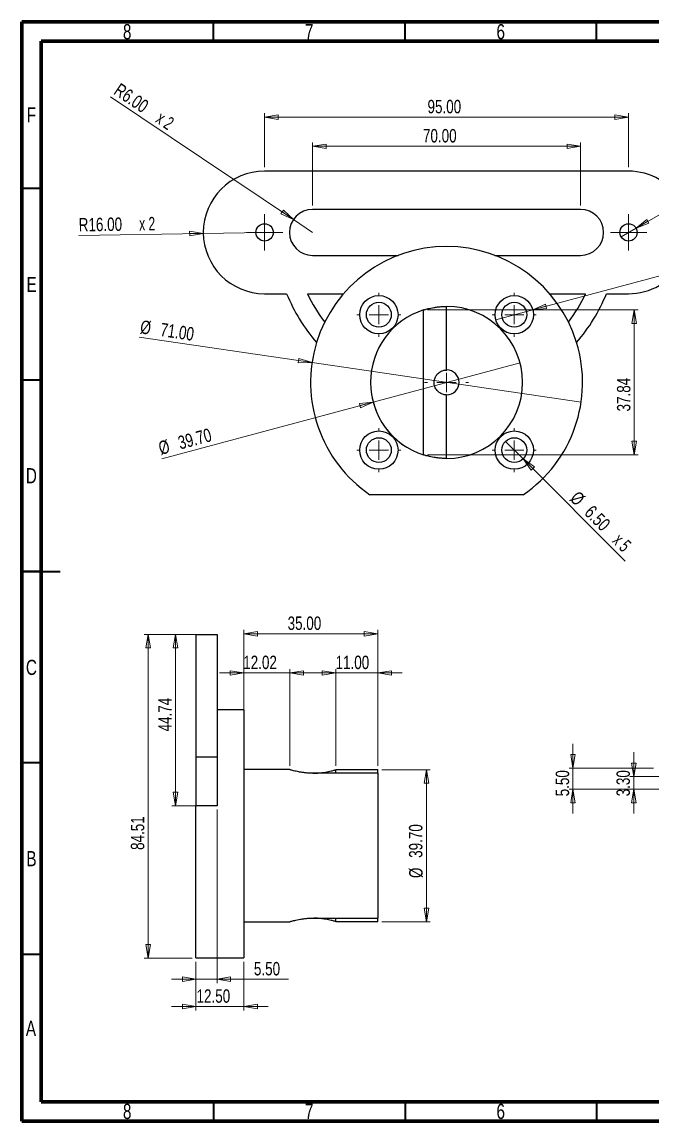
# Model space of a CAD drawing. Header units: millimetres. Extents: x 15 to 415, y 5 to 292.
# Drawn here: x 15 to 179.4, y 5 to 292 of the extents above; entities that cross this region are included whole.
import ezdxf

# ---------------------------------------------------------------- set-up
doc = ezdxf.new("R2010")
doc.units = ezdxf.units.MM
doc.styles.add('SLDTEXTSTYLE0', font='TXT', dxfattribs={"width": 0.75})
doc.styles.add('SLDTEXTSTYLE2', font='TXT', dxfattribs={"width": 0.666667})
doc.dimstyles.new('SLDDIMSTYLE0', dxfattribs={"dimtxt": 3.5, "dimasz": 3.556, "dimexe": 0, "dimexo": 0.0625, "dimgap": 0.875, "dimtad": 1, "dimrnd": 1e-09, "dimzin": 4, "dimdsep": 46, "dimtxsty": 'SLDTEXTSTYLE0', "dimblk1": 'CLOSED', "dimblk2": 'CLOSED', "dimsah": 1, "dimcen": 0.09, "dimadec": 0, "dimazin": 1, "dimtfac": 1, "dimtofl": 0, "dimtmove": 0, "dimatfit": 3, "dimldrblk": 'CLOSED', "dimfxl": 1, "dimfrac": 2, "dimtolj": 1, "dimtzin": 12, "dimarcsym": 0})
doc.dimstyles.new('SLDDIMSTYLE1', dxfattribs={"dimtxt": 3.5, "dimasz": 3.556, "dimexe": 0, "dimexo": 0.0625, "dimgap": 0.875, "dimtad": 1, "dimrnd": 1e-09, "dimzin": 4, "dimdsep": 46, "dimtxsty": 'SLDTEXTSTYLE0', "dimblk1": 'CLOSED', "dimblk2": 'CLOSED', "dimsah": 1, "dimcen": 0, "dimadec": 0, "dimazin": 1, "dimtfac": 1, "dimtofl": 0, "dimtmove": 0, "dimatfit": 3, "dimldrblk": 'CLOSED', "dimfxl": 1, "dimfrac": 2, "dimtolj": 1, "dimtzin": 12, "dimarcsym": 0})
doc.dimstyles.new('SLDDIMSTYLE2', dxfattribs={"dimtxt": 3.5, "dimasz": 3.556, "dimexe": 0, "dimexo": 0.0625, "dimgap": 0.875, "dimtad": 1, "dimrnd": 1e-09, "dimzin": 4, "dimdsep": 46, "dimtxsty": 'SLDTEXTSTYLE0', "dimblk1": 'NONE', "dimblk2": 'CLOSED', "dimsah": 1, "dimcen": 0, "dimadec": 0, "dimazin": 1, "dimtfac": 1, "dimtmove": 0, "dimatfit": 3, "dimldrblk": 'NONE', "dimfxl": 1, "dimfrac": 2, "dimtolj": 1, "dimtzin": 12, "dimarcsym": 0})
doc.dimstyles.new('SLDDIMSTYLE3', dxfattribs={"dimtxt": 3.5, "dimasz": 3.556, "dimexe": 0, "dimexo": 0.0625, "dimgap": 0.875, "dimtad": 1, "dimrnd": 1e-09, "dimzin": 4, "dimdsep": 46, "dimtxsty": 'SLDTEXTSTYLE0', "dimblk1": 'NONE', "dimblk2": 'CLOSED', "dimsah": 1, "dimcen": 0, "dimadec": 0, "dimazin": 1, "dimtfac": 1, "dimtmove": 0, "dimatfit": 3, "dimldrblk": 'NONE', "dimfxl": 1, "dimfrac": 2, "dimtolj": 1, "dimtzin": 12, "dimarcsym": 0})
doc.dimstyles.new('SLDDIMSTYLE4', dxfattribs={"dimtxt": 3.5, "dimasz": 3.556, "dimexe": 0, "dimexo": 0.0625, "dimgap": 0.875, "dimtad": 1, "dimrnd": 1e-09, "dimzin": 12, "dimdsep": 46, "dimtxsty": 'SLDTEXTSTYLE0', "dimblk1": 'CLOSED', "dimblk2": 'CLOSED', "dimsah": 1, "dimcen": 0.09, "dimadec": 0, "dimazin": 3, "dimtfac": 1, "dimtofl": 0, "dimtmove": 0, "dimatfit": 3, "dimldrblk": 'CLOSED', "dimfxl": 1, "dimfrac": 2, "dimtolj": 1, "dimtzin": 12, "dimarcsym": 0})
doc.dimstyles.new('SLDDIMSTYLE5', dxfattribs={"dimtxt": 3.5, "dimasz": 3.556, "dimexe": 0, "dimexo": 0.0625, "dimgap": 0.875, "dimtad": 1, "dimrnd": 1e-09, "dimzin": 12, "dimdsep": 46, "dimtxsty": 'SLDTEXTSTYLE0', "dimblk1": 'CLOSED', "dimblk2": 'CLOSED', "dimsah": 1, "dimcen": 0.09, "dimadec": 0, "dimazin": 3, "dimtfac": 1, "dimtmove": 0, "dimatfit": 0, "dimldrblk": 'CLOSED', "dimfxl": 1, "dimfrac": 2, "dimtolj": 1, "dimtzin": 12, "dimarcsym": 0})
doc.dimstyles.new('SLDDIMSTYLE6', dxfattribs={"dimtxt": 3.5, "dimasz": 3.556, "dimexe": 0, "dimexo": 0.0625, "dimgap": 0.875, "dimtad": 1, "dimrnd": 1e-09, "dimzin": 4, "dimdsep": 46, "dimtxsty": 'SLDTEXTSTYLE0', "dimblk1": 'CLOSED', "dimblk2": 'CLOSED', "dimsah": 1, "dimcen": 0.09, "dimadec": 0, "dimazin": 1, "dimtfac": 1, "dimtmove": 0, "dimatfit": 0, "dimldrblk": 'CLOSED', "dimfxl": 1, "dimfrac": 2, "dimtolj": 1, "dimtzin": 12, "dimarcsym": 0})

# ---------------------------------------------------------------- blocks, each defined once
blk = doc.blocks.new('_Closed')
at = {"color": 0, "linetype": 'ByBlock', "lineweight": -2}
for p, q in [((-1, 0.166667), (0, 0)), ((-1, 0.166667), (-1, -0.166667)), ((0, 0), (-1, -0.166667)), ((0, 0), (-1, 0))]:
    blk.add_line(p, q, dxfattribs=at)
blk = doc.blocks.new('_D')
at = {"color": 7, "linetype": 'Continuous', "lineweight": 0}
for p, q in [((78.32, 254.05), (78.32, 268.15)), ((173.32, 267.15), (78.32, 267.15)), ((173.32, 254.05), (173.32, 268.15))]:
    blk.add_line(p, q, dxfattribs=at)
at = {"color": 7, "linetype": 'Continuous', "lineweight": 18, "xscale": 3.556, "yscale": 3.556}
for p, rotation in [((78.32, 267.15, -16.25), 179.999999613), ((173.32, 267.15, -16.25), 359.999999613)]:
    blk.add_blockref('_Closed', p, dxfattribs=dict(at, rotation=rotation))
at = {"color": 7, "linetype": 'Continuous', "lineweight": 18, "insert": (120.85, 271.66), "char_height": 3.5, "attachment_point": 1, "rotation": 360, "style": 'SLDTEXTSTYLE0'}
blk.add_mtext('95.00', dxfattribs=at)
blk = doc.blocks.new('_D_1')
at = {"color": 7, "linetype": 'Continuous', "lineweight": 0}
for q in [(29.85, 236.28), (78.32, 237.05)]:
    blk.add_line((62.33, 236.8), q, dxfattribs=at)
at = {"color": 7, "linetype": 'Continuous', "lineweight": 18, "xscale": 3.556, "yscale": 3.556, "rotation": 0.904487353}
blk.add_blockref('_Closed', (62.33, 236.8, -16.25), dxfattribs=at)
at = {"color": 7, "linetype": 'Continuous', "lineweight": 18, "char_height": 3.5, "attachment_point": 1, "rotation": 0.9045}
for s, insert, style in [('x 2', (45.56, 241.04), 'SLDTEXTSTYLE2'), ('R16.00', (29.78, 240.79), 'SLDTEXTSTYLE0')]:
    blk.add_mtext(s, dxfattribs=dict(at, insert=insert, style=style))
blk = doc.blocks.new('_D_2')
at = {"color": 7, "linetype": 'Continuous', "lineweight": 0}
for q in [(213.54, 260.27), (171.38, 235.92)]:
    blk.add_line((175.27, 238.17), q, dxfattribs=at)
at = {"color": 7, "linetype": 'Continuous', "lineweight": 18, "xscale": 3.556, "yscale": 3.556, "rotation": 210}
blk.add_blockref('_Closed', (175.27, 238.17, -16.25), dxfattribs=at)
at = {"color": 7, "linetype": 'Continuous', "lineweight": 18, "char_height": 3.5, "attachment_point": 1, "rotation": 30}
for s, insert, style in [('x 2', (205.98, 261.17), 'SLDTEXTSTYLE2'), ('4.50', (197.01, 255.98), 'SLDTEXTSTYLE0'), ('%%c', (192.46, 253.3), 'SLDTEXTSTYLE0')]:
    blk.add_mtext(s, dxfattribs=dict(at, insert=insert, style=style))
blk = doc.blocks.new('_None')
blk = doc.blocks.new('_D_3')
at = {"color": 7, "linetype": 'Continuous', "lineweight": 0}
for p, q in [((90.82, 244.05), (90.82, 260.53)), ((160.82, 259.53), (90.82, 259.53)), ((160.82, 244.05), (160.82, 260.53))]:
    blk.add_line(p, q, dxfattribs=at)
at = {"color": 7, "linetype": 'Continuous', "lineweight": 18, "xscale": 3.556, "yscale": 3.556}
for p, rotation in [((90.82, 259.53, -16.25), 179.999999484), ((160.82, 259.53, -16.25), 359.999999484)]:
    blk.add_blockref('_Closed', p, dxfattribs=dict(at, rotation=rotation))
at = {"color": 7, "linetype": 'Continuous', "lineweight": 18, "insert": (119.66, 264.05), "char_height": 3.5, "attachment_point": 1, "rotation": 360, "style": 'SLDTEXTSTYLE0'}
blk.add_mtext('70.00', dxfattribs=at)
blk = doc.blocks.new('_D_4')
at = {"color": 7, "linetype": 'Continuous', "lineweight": 0}
for q in [(38.13, 272.49), (90.82, 237.05)]:
    blk.add_line((85.85, 240.4), q, dxfattribs=at)
at = {"color": 7, "linetype": 'Continuous', "lineweight": 18, "xscale": 3.556, "yscale": 3.556, "rotation": 326.0761001787}
blk.add_blockref('_Closed', (85.85, 240.4, -16.25), dxfattribs=at)
at = {"color": 7, "linetype": 'Continuous', "lineweight": 18, "char_height": 3.5, "attachment_point": 1, "rotation": 326.0761}
for s, insert, style in [('R6.00', (40.64, 276.23), 'SLDTEXTSTYLE0'), ('x 2', (51.59, 268.87), 'SLDTEXTSTYLE2')]:
    blk.add_mtext(s, dxfattribs=dict(at, insert=insert, style=style))
blk = doc.blocks.new('_D_5')
at = {"color": 7, "linetype": 'Continuous', "lineweight": 0}
for q in [(233.23, 239.59), (138.67, 214.25)]:
    blk.add_line((148.33, 216.84), q, dxfattribs=at)
at = {"color": 7, "linetype": 'Continuous', "lineweight": 18, "xscale": 3.556, "yscale": 3.556, "rotation": 195}
blk.add_blockref('_Closed', (148.33, 216.84, -16.25), dxfattribs=at)
at = {"color": 7, "linetype": 'Continuous', "lineweight": 18, "char_height": 3.5, "attachment_point": 1, "rotation": 15}
for s, insert, style in [('10.00', (213.64, 239.07), 'SLDTEXTSTYLE0'), ('x 4', (226.15, 242.42), 'SLDTEXTSTYLE2'), ('%%c', (208.56, 237.65), 'SLDTEXTSTYLE0')]:
    blk.add_mtext(s, dxfattribs=dict(at, insert=insert, style=style))
blk = doc.blocks.new('_D_6')
at = {"color": 7, "linetype": 'Continuous', "lineweight": 0}
for q in [(141.2, 182.49), (172.47, 151.23)]:
    blk.add_line((145.8, 177.9), q, dxfattribs=at)
at = {"color": 7, "linetype": 'Continuous', "lineweight": 18, "xscale": 3.556, "yscale": 3.556, "rotation": 135}
blk.add_blockref('_Closed', (145.8, 177.9, -16.25), dxfattribs=at)
at = {"color": 7, "linetype": 'Continuous', "lineweight": 18, "char_height": 3.5, "attachment_point": 1, "rotation": 315}
for s, insert, style in [('%%c', (160.27, 169.79), 'SLDTEXTSTYLE0'), ('6.50', (164.04, 166.09), 'SLDTEXTSTYLE0'), ('x 5', (171.37, 158.76), 'SLDTEXTSTYLE2')]:
    blk.add_mtext(s, dxfattribs=dict(at, insert=insert, style=style))
blk = doc.blocks.new('_D_7')
at = {"color": 7, "linetype": 'Continuous', "lineweight": 0}
for q in [(45.55, 209.72), (160.94, 192.69)]:
    blk.add_line((90.7, 203.06), q, dxfattribs=at)
at = {"color": 7, "linetype": 'Continuous', "lineweight": 18, "xscale": 3.556, "yscale": 3.556, "rotation": 351.601843297}
blk.add_blockref('_Closed', (90.7, 203.06, -16.25), dxfattribs=at)
at = {"color": 7, "linetype": 'Continuous', "lineweight": 18, "char_height": 3.5, "attachment_point": 1, "rotation": 351.6018, "style": 'SLDTEXTSTYLE0'}
for s, insert in [('%%c', (46.2, 214.18)), ('71.00', (51.43, 213.47))]:
    blk.add_mtext(s, dxfattribs=dict(at, insert=insert))
blk = doc.blocks.new('_D_8')
at = {"color": 7, "linetype": 'Continuous', "lineweight": 0}
for q in [(145, 203.01), (51.48, 177.95)]:
    blk.add_line((106.65, 192.73), q, dxfattribs=at)
at = {"color": 7, "linetype": 'Continuous', "lineweight": 18}
blk.add_arc((125.82, 197.87), 19.85, 192.116, 267.116, dxfattribs=at)
at = {"color": 7, "linetype": 'Continuous', "lineweight": 18, "xscale": 3.556, "yscale": 3.556, "rotation": 15}
blk.add_blockref('_Closed', (106.65, 192.73, -16.25), dxfattribs=at)
at = {"color": 7, "linetype": 'Continuous', "lineweight": 18, "char_height": 3.5, "attachment_point": 1, "rotation": 15, "style": 'SLDTEXTSTYLE0'}
for s, insert in [('39.70', (55.4, 183.72)), ('%%c', (50.31, 182.31))]:
    blk.add_mtext(s, dxfattribs=dict(at, insert=insert))
blk = doc.blocks.new('_D_9')
at = {"color": 7, "linetype": 'Continuous', "lineweight": 0}
for p, q in [((120.82, 216.79), (175.81, 216.79)), ((174.81, 216.79), (174.81, 178.95)), ((120.82, 178.95), (175.81, 178.95))]:
    blk.add_line(p, q, dxfattribs=at)
at = {"color": 7, "linetype": 'Continuous', "lineweight": 18, "xscale": 3.556, "yscale": 3.556}
for p, rotation in [((174.81, 216.79, -16.25), 90), ((174.81, 178.95, -16.25), 270)]:
    blk.add_blockref('_Closed', p, dxfattribs=dict(at, rotation=rotation))
at = {"color": 7, "linetype": 'Continuous', "lineweight": 18, "insert": (170.3, 190.3), "char_height": 3.5, "attachment_point": 1, "rotation": 90, "style": 'SLDTEXTSTYLE0'}
blk.add_mtext('37.84', dxfattribs=at)
blk = doc.blocks.new('SW_CENTERMARKSYMBOL_0')
at = {"color": 0, "linetype": 'Continuous', "lineweight": 18}
for p, q in [((0, 5), (0, 5.75)), ((-5, 0), (-5.75, 0)), ((0, 0), (-2.5, 0)), ((0, 0), (0, 2.5)), ((0, 0), (0, -2.5)), ((0, 0), (2.5, 0)), ((5, 0), (5.75, 0)), ((0, -5), (0, -5.75))]:
    blk.add_line(p, q, dxfattribs=at)
blk = doc.blocks.new('SW_CENTERMARKSYMBOL_1')
at = {"color": 0, "linetype": 'Continuous', "lineweight": 18}
for p, q in [((0, 5), (0, 5.75)), ((-5, 0), (-5.75, 0)), ((0, 0), (-2.5, 0)), ((0, 0), (0, 2.5)), ((0, 0), (0, -2.5)), ((0, 0), (2.5, 0)), ((5, 0), (5.75, 0)), ((0, -5), (0, -5.75))]:
    blk.add_line(p, q, dxfattribs=at)
blk = doc.blocks.new('SW_CENTERMARKSYMBOL_2')
at = {"color": 0, "linetype": 'Continuous', "lineweight": 18}
for p, q in [((0, 5), (0, 5.75)), ((-5, 0), (-5.75, 0)), ((0, 0), (-2.5, 0)), ((0, 0), (0, 2.5)), ((0, 0), (0, -2.5)), ((0, 0), (2.5, 0)), ((5, 0), (5.75, 0)), ((0, -5), (0, -5.75))]:
    blk.add_line(p, q, dxfattribs=at)
blk = doc.blocks.new('SW_CENTERMARKSYMBOL_3')
at = {"color": 0, "linetype": 'Continuous', "lineweight": 18}
for p, q in [((0, 5), (0, 5.75)), ((-5, 0), (-5.75, 0)), ((0, 0), (-2.5, 0)), ((0, 0), (0, 2.5)), ((0, 0), (0, -2.5)), ((0, 0), (2.5, 0)), ((5, 0), (5.75, 0)), ((0, -5), (0, -5.75))]:
    blk.add_line(p, q, dxfattribs=at)
blk = doc.blocks.new('SW_CENTERMARKSYMBOL_4')
at = {"color": 0, "linetype": 'Continuous', "lineweight": 18}
for p, q in [((0, 5), (0, 5.75)), ((-5, 0), (-5.75, 0)), ((0, 0), (-2.5, 0)), ((0, 0), (0, 2.5)), ((0, 0), (0, -2.5)), ((0, 0), (2.5, 0)), ((5, 0), (5.75, 0)), ((0, -5), (0, -5.75))]:
    blk.add_line(p, q, dxfattribs=at)
blk = doc.blocks.new('SW_CENTERMARKSYMBOL_5')
at = {"color": 0, "linetype": 'Continuous', "lineweight": 18}
for p, q in [((0, 2.5), (0, 4.75)), ((-2.5, 0), (-4.75, 0)), ((0, 0), (-2.5, 0)), ((0, 0), (0, 2.5)), ((0, 0), (0, -2.5)), ((0, 0), (2.5, 0)), ((2.5, 0), (4.75, 0)), ((0, -2.5), (0, -4.75))]:
    blk.add_line(p, q, dxfattribs=at)
blk = doc.blocks.new('SW_CENTERMARKSYMBOL_6')
at = {"color": 0, "linetype": 'Continuous', "lineweight": 18}
for p, q in [((0, 2.5), (0, 4.75)), ((-2.5, 0), (-4.75, 0)), ((0, 0), (-2.5, 0)), ((0, 0), (0, 2.5)), ((0, 0), (0, -2.5)), ((0, 0), (2.5, 0)), ((2.5, 0), (4.75, 0)), ((0, -2.5), (0, -4.75))]:
    blk.add_line(p, q, dxfattribs=at)
blk = doc.blocks.new('_D_23')
at = {"color": 7, "linetype": 'Continuous', "lineweight": 0}
for p, q in [((158.82, 97.13), (158.82, 103.48)), ((179.82, 97.13), (157.82, 97.13)), ((158.82, 97.13), (158.82, 91.63)), ((179.82, 91.63), (157.82, 91.63)), ((158.82, 91.63), (158.82, 85.28))]:
    blk.add_line(p, q, dxfattribs=at)
at = {"color": 7, "linetype": 'Continuous', "lineweight": 18, "xscale": 3.556, "yscale": 3.556}
for p, rotation in [((158.82, 97.13, 12.92), 270), ((158.82, 91.63, 12.92), 90)]:
    blk.add_blockref('_Closed', p, dxfattribs=dict(at, rotation=rotation))
at = {"color": 7, "linetype": 'Continuous', "lineweight": 18, "insert": (154.31, 89.79), "char_height": 3.5, "attachment_point": 1, "rotation": 90, "style": 'SLDTEXTSTYLE0'}
blk.add_mtext('5.50', dxfattribs=at)
blk = doc.blocks.new('_D_27')
at = {"color": 7, "linetype": 'Continuous', "lineweight": 0}
for p, q in [((174.68, 94.93), (174.68, 101.28)), ((240.12, 94.93), (173.68, 94.93)), ((174.68, 91.63), (174.68, 94.93)), ((195.82, 91.63), (173.68, 91.63)), ((174.68, 91.63), (174.68, 85.28))]:
    blk.add_line(p, q, dxfattribs=at)
at = {"color": 7, "linetype": 'Continuous', "lineweight": 18, "xscale": 3.556, "yscale": 3.556}
for p, rotation in [((174.68, 94.93, 12.92), 270), ((174.68, 91.63, 12.92), 90)]:
    blk.add_blockref('_Closed', p, dxfattribs=dict(at, rotation=rotation))
at = {"color": 7, "linetype": 'Continuous', "lineweight": 18, "insert": (170.17, 89.79), "char_height": 3.5, "attachment_point": 1, "rotation": 90, "style": 'SLDTEXTSTYLE0'}
blk.add_mtext('3.30', dxfattribs=at)
blk = doc.blocks.new('_D_29')
at = {"color": 7, "linetype": 'Continuous', "lineweight": 0}
for p, q in [((59.41, 132.08), (46.92, 132.08)), ((47.92, 132.08), (47.92, 47.57)), ((59.41, 47.57), (46.92, 47.57))]:
    blk.add_line(p, q, dxfattribs=at)
at = {"color": 7, "linetype": 'Continuous', "lineweight": 18, "xscale": 3.556, "yscale": 3.556}
for p, rotation in [((47.92, 132.08, 0), 90), ((47.92, 47.57, 0), 270)]:
    blk.add_blockref('_Closed', p, dxfattribs=dict(at, rotation=rotation))
at = {"color": 7, "linetype": 'Continuous', "lineweight": 18, "insert": (43.41, 75.79), "char_height": 3.5, "attachment_point": 1, "rotation": 90, "style": 'SLDTEXTSTYLE0'}
blk.add_mtext('84.51', dxfattribs=at)
blk = doc.blocks.new('_D_30')
at = {"color": 7, "linetype": 'Continuous', "lineweight": 0}
for p, q in [((64.91, 132.08), (54.07, 132.08)), ((55.07, 132.08), (55.07, 87.34)), ((64.91, 87.34), (54.07, 87.34))]:
    blk.add_line(p, q, dxfattribs=at)
at = {"color": 7, "linetype": 'Continuous', "lineweight": 18, "xscale": 3.556, "yscale": 3.556}
for p, rotation in [((55.07, 132.08, 0), 90), ((55.07, 87.34, 0), 270)]:
    blk.add_blockref('_Closed', p, dxfattribs=dict(at, rotation=rotation))
at = {"color": 7, "linetype": 'Continuous', "lineweight": 18, "insert": (50.56, 106.74), "char_height": 3.5, "attachment_point": 1, "rotation": 90, "style": 'SLDTEXTSTYLE0'}
blk.add_mtext('44.74', dxfattribs=at)
blk = doc.blocks.new('_D_31')
at = {"color": 7, "linetype": 'Continuous', "lineweight": 0}
for p, q in [((65.91, 86.34), (65.91, 41.02)), ((60.41, 46.57), (60.41, 41.02)), ((60.41, 42.02), (54.06, 42.02)), ((65.91, 42.02), (60.41, 42.02)), ((65.91, 42.02), (84.59, 42.02))]:
    blk.add_line(p, q, dxfattribs=at)
at = {"color": 7, "linetype": 'Continuous', "lineweight": 18, "xscale": 3.556, "yscale": 3.556}
blk.add_blockref('_Closed', (60.41, 42.02, 0), dxfattribs=at)
at = {"color": 7, "linetype": 'Continuous', "lineweight": 18, "xscale": 3.556, "yscale": 3.556, "rotation": 180}
blk.add_blockref('_Closed', (65.91, 42.02, 0), dxfattribs=at)
at = {"color": 7, "linetype": 'Continuous', "lineweight": 18, "insert": (75.54, 46.53), "char_height": 3.5, "attachment_point": 1, "style": 'SLDTEXTSTYLE0'}
blk.add_mtext('5.50', dxfattribs=at)
blk = doc.blocks.new('_D_32')
at = {"color": 7, "linetype": 'Continuous', "lineweight": 0}
for p, q in [((60.41, 46.57), (60.41, 33.88)), ((72.91, 46.57), (72.91, 33.88)), ((60.41, 34.88), (54.06, 34.88)), ((60.41, 34.88), (72.91, 34.88)), ((72.91, 34.88), (79.26, 34.88))]:
    blk.add_line(p, q, dxfattribs=at)
at = {"color": 7, "linetype": 'Continuous', "lineweight": 18, "xscale": 3.556, "yscale": 3.556}
blk.add_blockref('_Closed', (60.41, 34.88, 0), dxfattribs=at)
at = {"color": 7, "linetype": 'Continuous', "lineweight": 18, "xscale": 3.556, "yscale": 3.556, "rotation": 180}
blk.add_blockref('_Closed', (72.91, 34.88, 0), dxfattribs=at)
at = {"color": 7, "linetype": 'Continuous', "lineweight": 18, "insert": (60.56, 39.39), "char_height": 3.5, "attachment_point": 1, "style": 'SLDTEXTSTYLE0'}
blk.add_mtext('12.50', dxfattribs=at)
blk = doc.blocks.new('_D_33')
at = {"color": 7, "linetype": 'Continuous', "lineweight": 0}
for p, q in [((108.91, 96.75), (121.57, 96.75)), ((120.57, 96.75), (120.57, 57.05)), ((108.91, 57.05), (121.57, 57.05))]:
    blk.add_line(p, q, dxfattribs=at)
at = {"color": 7, "linetype": 'Continuous', "lineweight": 18, "xscale": 3.556, "yscale": 3.556}
for p, rotation in [((120.57, 96.75, 0), 90), ((120.57, 57.05, 0), 270)]:
    blk.add_blockref('_Closed', p, dxfattribs=dict(at, rotation=rotation))
at = {"color": 7, "linetype": 'Continuous', "lineweight": 18, "char_height": 3.5, "attachment_point": 1, "rotation": 90, "style": 'SLDTEXTSTYLE0'}
for s, insert in [('39.70', (116.01, 73.73)), ('%%c', (116.06, 68.45))]:
    blk.add_mtext(s, dxfattribs=dict(at, insert=insert))
blk = doc.blocks.new('_D_34')
at = {"color": 7, "linetype": 'Continuous', "lineweight": 0}
for p, q in [((96.91, 122.01), (90.56, 122.01)), ((96.91, 97.75), (96.91, 123.01)), ((96.91, 122.01), (107.91, 122.01)), ((107.91, 97.75), (107.91, 123.01)), ((107.91, 122.01), (114.26, 122.01))]:
    blk.add_line(p, q, dxfattribs=at)
at = {"color": 7, "linetype": 'Continuous', "lineweight": 18, "xscale": 3.556, "yscale": 3.556}
blk.add_blockref('_Closed', (96.91, 122.01, 0), dxfattribs=at)
at = {"color": 7, "linetype": 'Continuous', "lineweight": 18, "xscale": 3.556, "yscale": 3.556, "rotation": 180}
blk.add_blockref('_Closed', (107.91, 122.01, 0), dxfattribs=at)
at = {"color": 7, "linetype": 'Continuous', "lineweight": 18, "insert": (96.85, 126.52), "char_height": 3.5, "attachment_point": 1, "style": 'SLDTEXTSTYLE0'}
blk.add_mtext('11.00', dxfattribs=at)
blk = doc.blocks.new('_D_35')
at = {"color": 7, "linetype": 'Continuous', "lineweight": 0}
for p, q in [((72.91, 122.01), (66.56, 122.01)), ((72.91, 100.58), (72.91, 123.01)), ((84.93, 122.01), (72.91, 122.01)), ((84.93, 97.75), (84.93, 123.01)), ((84.93, 122.01), (91.28, 122.01))]:
    blk.add_line(p, q, dxfattribs=at)
at = {"color": 7, "linetype": 'Continuous', "lineweight": 18, "xscale": 3.556, "yscale": 3.556}
blk.add_blockref('_Closed', (72.91, 122.01, 0), dxfattribs=at)
at = {"color": 7, "linetype": 'Continuous', "lineweight": 18, "xscale": 3.556, "yscale": 3.556, "rotation": 180}
blk.add_blockref('_Closed', (84.93, 122.01, 0), dxfattribs=at)
at = {"color": 7, "linetype": 'Continuous', "lineweight": 18, "insert": (72.75, 126.52), "char_height": 3.5, "attachment_point": 1, "style": 'SLDTEXTSTYLE0'}
blk.add_mtext('12.02', dxfattribs=at)
blk = doc.blocks.new('_D_36')
at = {"color": 7, "linetype": 'Continuous', "lineweight": 0}
for p, q in [((72.91, 97.75), (72.91, 133.24)), ((72.91, 132.24), (107.91, 132.24)), ((107.91, 97.75), (107.91, 133.24))]:
    blk.add_line(p, q, dxfattribs=at)
at = {"color": 7, "linetype": 'Continuous', "lineweight": 18, "xscale": 3.556, "yscale": 3.556, "rotation": 180}
blk.add_blockref('_Closed', (72.91, 132.24, 0), dxfattribs=at)
at = {"color": 7, "linetype": 'Continuous', "lineweight": 18, "xscale": 3.556, "yscale": 3.556}
blk.add_blockref('_Closed', (107.91, 132.24, 0), dxfattribs=at)
at = {"color": 7, "linetype": 'Continuous', "lineweight": 18, "insert": (84.33, 136.75), "char_height": 3.5, "attachment_point": 1, "style": 'SLDTEXTSTYLE0'}
blk.add_mtext('35.00', dxfattribs=at)

msp = doc.modelspace()

# ---------------------------------------------------------------- linework, layer by layer
at = {"color": 7, "linetype": 'Continuous', "lineweight": 70}
for p, q in [((15, 5), (15, 292)), ((15, 292), (415, 292)), ((20, 10), (20, 287)), ((20, 287), (410, 287)), ((410, 10), (20, 10)), ((415, 5), (15, 5))]:
    msp.add_line(p, q, dxfattribs=at)
at = {"color": 7, "linetype": 'Continuous', "lineweight": 35}
for p, q in [((65, 287), (65, 292)), ((115, 287), (115, 292)), ((165, 287), (165, 292)), ((20, 248.5), (15, 248.5)), ((20, 198.5), (15, 198.5)), ((15, 148.5), (25, 148.5)), ((20, 148.5), (15, 148.5)), ((20, 98.5), (15, 98.5)), ((20, 48.5), (15, 48.5)), ((65, 10), (65, 5)), ((115, 10), (115, 5)), ((165, 10), (165, 5))]:
    msp.add_line(p, q, dxfattribs=at)
at = {"color": 7, "linetype": 'Continuous', "lineweight": 25}
for p, q in [((173.324, 253.049), (78.324, 253.049)), ((160.824, 243.049), (90.824, 243.049)), ((90.824, 231.049), (113.195, 231.049)), ((138.453, 231.049), (160.824, 231.049)), ((78.324, 221.049), (84.084, 221.049)), ((89.531, 221.049), (98.934, 221.049)), ((152.713, 221.049), (162.112, 221.049)), ((167.559, 221.049), (173.319, 221.049)), ((119.824, 178.949), (119.824, 216.792)), ((125.824, 201.121), (125.824, 217.721)), ((125.824, 178.021), (125.824, 194.621)), ((145.824, 168.541), (105.824, 168.541)), ((60.409, 132.08), (65.909, 132.08)), ((60.409, 132.08), (60.409, 100.08)), ((65.909, 132.08), (65.909, 100.08)), ((72.909, 112.402), (65.909, 112.402)), ((72.909, 112.402), (72.909, 47.572)), ((60.409, 100.08), (65.909, 100.08)), ((60.409, 100.08), (60.409, 87.341)), ((65.909, 100.08), (65.909, 87.341)), ((84.931, 96.752), (72.909, 96.752)), ((107.909, 95.824), (90.909, 95.824)), ((96.909, 96.752), (107.909, 96.752)), ((96.909, 95.824), (96.909, 96.752)), ((107.909, 95.824), (107.909, 96.752)), ((107.909, 95.824), (107.909, 57.981)), ((65.909, 87.341), (60.409, 87.341)), ((60.409, 47.572), (60.409, 87.341)), ((90.909, 57.981), (107.909, 57.981)), ((96.909, 57.052), (96.909, 57.981)), ((107.909, 57.052), (107.909, 57.981)), ((72.909, 57.052), (84.915, 57.052)), ((107.909, 57.052), (96.909, 57.052)), ((60.409, 47.572), (72.909, 47.572))]:
    msp.add_line(p, q, dxfattribs=at)
for centre, radius in [((78.324, 237.049), 2.25), ((173.324, 237.049), 2.25), ((108.146, 215.549), 5), ((108.146, 215.549), 3.25), ((143.501, 215.549), 5), ((143.501, 215.549), 3.25), ((108.146, 180.193), 5), ((143.501, 180.193), 5), ((108.146, 180.193), 3.25), ((143.501, 180.193), 3.25)]:
    msp.add_circle(centre, radius, dxfattribs=at)
for centre, radius, start, end in [((78.324, 237.049), 16, 90, 270), ((173.324, 237.049), 16, 269.98126, 90), ((90.824, 237.049), 6, 90, 270), ((160.824, 237.049), 6, 270, 90), ((125.824, 197.871), 35.5, 304.28989, 235.71011), ((125.821, 237.871), 45, 201.95199, 221.06572), ((125.821, 237.871), 40, 204.86984, 217.31696), ((125.821, 237.871), 40, 322.69053, 335.13016), ((125.821, 237.871), 45, 318.94177, 338.04801), ((125.824, 197.871), 19.85, 107.59382, 252.40618), ((125.824, 197.871), 19.85, 270, 90), ((125.824, 197.871), 3.25, 270, 90)]:
    msp.add_arc(centre, radius, start, end, dxfattribs=at)
for points, knots in [([(119.824, 216.792), (119.84, 216.798), (119.872, 216.808), (120.12, 216.885), (120.51, 216.999), (121.045, 217.14), (121.715, 217.296), (122.51, 217.449), (123.409, 217.581), (124.379, 217.675), (125.197, 217.72), (125.678, 217.716), (125.824, 217.714)], [0, 0, 0, 0, 0.1040047, 0.2080238, 0.3118783, 0.4157517, 0.522657, 0.6295583, 0.7387142, 0.8478464, 0.9538033, 1, 1, 1, 1]), ([(122.574, 197.871), (122.604, 198.205), (122.665, 198.873), (123.132, 199.777), (123.731, 200.405), (124.361, 200.789), (125.017, 201.062), (125.539, 201.087), (125.863, 201.102)], [0, 0, 0, 0, 0.1909062, 0.3810471, 0.58984, 0.703223, 0.8165196, 1, 1, 1, 1]), ([(125.777, 194.657), (125.672, 194.648), (125.244, 194.612), (124.502, 194.863), (123.648, 195.38), (123.081, 196.059), (122.762, 196.735), (122.603, 197.295), (122.583, 197.682), (122.574, 197.871)], [0, 0, 0, 0, 0.0613001, 0.2488982, 0.4433962, 0.6599204, 0.7749848, 0.8899193, 1, 1, 1, 1]), ([(125.824, 178.023), (125.792, 178.023), (125.431, 178.015), (124.744, 178.045), (123.8, 178.117), (122.91, 178.23), (122.095, 178.369), (121.364, 178.524), (120.75, 178.677), (120.271, 178.812), (119.956, 178.907), (119.834, 178.946), (119.826, 178.949), (119.824, 178.949)], [0, 0, 0, 0, 0.0100188, 0.1147696, 0.2171037, 0.319456, 0.4242061, 0.5289661, 0.6376076, 0.7462314, 0.8543534, 0.9624539, 1, 1, 1, 1]), ([(90.909, 95.824), (90.585, 95.829), (89.928, 95.839), (88.975, 95.915), (88.07, 96.029), (87.243, 96.171), (86.503, 96.326), (85.879, 96.479), (85.385, 96.612), (85.065, 96.705), (84.91, 96.752), (84.926, 96.747), (84.931, 96.746)], [0, 0, 0, 0, 0.1024804, 0.2080249, 0.3104806, 0.4157505, 0.5211882, 0.6295541, 0.7370505, 0.8478426, 0.9521815, 1, 1, 1, 1]), ([(90.924, 95.825), (90.947, 95.825), (91.305, 95.817), (91.983, 95.849), (92.929, 95.923), (93.812, 96.039), (94.631, 96.181), (95.359, 96.336), (95.979, 96.489), (96.457, 96.619), (96.777, 96.712), (96.898, 96.749), (96.907, 96.752), (96.909, 96.752)], [0, 0, 0, 0, 0.00732923, 0.11379861, 0.21451821, 0.31801562, 0.42152711, 0.52782368, 0.63519036, 0.74570843, 0.85213526, 0.96189862, 1, 1, 1, 1]), ([(84.915, 57.054), (84.913, 57.054), (84.887, 57.046), (84.989, 57.076), (85.229, 57.147), (85.63, 57.26), (86.172, 57.4), (86.847, 57.554), (87.65, 57.708), (88.55, 57.842), (89.529, 57.939), (90.326, 57.977), (90.791, 57.98), (90.909, 57.981)], [0, 0, 0, 0, 0.0084389, 0.1147609, 0.2157033, 0.3194494, 0.4228095, 0.5289597, 0.6360315, 0.7462269, 0.8526623, 0.9624554, 1, 1, 1, 1]), ([(96.909, 57.052), (96.894, 57.057), (96.863, 57.066), (96.615, 57.14), (96.224, 57.25), (95.69, 57.389), (95.019, 57.544), (94.228, 57.698), (93.327, 57.836), (92.361, 57.931), (91.614, 57.978), (91.209, 57.975), (91.134, 57.975)], [0, 0, 0, 0, 0.1050995, 0.2133292, 0.3184067, 0.4263867, 0.5342317, 0.6450624, 0.7552119, 0.8687324, 0.975695, 1, 1, 1, 1])]:
    msp.add_open_spline(points, degree=3, knots=knots, dxfattribs=at)

# ---------------------------------------------------------------- block references
at = {"color": 7, "linetype": 'Continuous', "lineweight": 0}
for name, p in [('SW_CENTERMARKSYMBOL_5', (78.324, 237.049)), ('SW_CENTERMARKSYMBOL_6', (173.324, 237.049)), ('SW_CENTERMARKSYMBOL_3', (108.146, 215.549)), ('SW_CENTERMARKSYMBOL_0', (143.501, 215.549)), ('SW_CENTERMARKSYMBOL_4', (125.824, 197.871)), ('SW_CENTERMARKSYMBOL_2', (108.146, 180.193)), ('SW_CENTERMARKSYMBOL_1', (143.501, 180.193))]:
    msp.add_blockref(name, p, dxfattribs=at)

# ---------------------------------------------------------------- texts
at = {"color": 7, "linetype": 'Continuous', "lineweight": 0, "char_height": 3.969, "attachment_point": 2, "style": 'SLDTEXTSTYLE0'}
for s, insert in [('8', (42.46, 291.446)), ('7', (89.96, 291.446)), ('6', (139.96, 291.446)), ('F', (17.458, 269.746)), ('E', (17.508, 225.446)), ('D', (17.453, 175.496)), ('C', (17.459, 125.446)), ('B', (17.471, 75.496)), ('A', (17.34, 31.196)), ('8', (42.46, 9.496)), ('7', (89.96, 9.496)), ('6', (139.96, 9.496))]:
    msp.add_mtext(s, dxfattribs=dict(at, insert=insert))

# ---------------------------------------------------------------- dimensions: what is measured, and where the dimension line sits
at = {"color": 7, "linetype": 'Continuous', "lineweight": 18}
for center, mpoint, picture, middle in [((90.824, 237.049), (85.845, 240.397), '_D_4', (46.074, 267.146)), ((78.324, 237.049), (62.326, 236.796), '_D_1', (40.692, 236.454))]:
    dim = msp.add_radius_dim(center=center, mpoint=mpoint, text='<> x 2', dimstyle='SLDDIMSTYLE1', dxfattribs=at)
    dim.commit()
    dim.dimension.update_dxf_attribs({"geometry": picture, "text_midpoint": middle, "dimtype": 164})
for base, p1, p2, angle, dimstyle, picture, middle in [((78.324, 267.146), (173.324, 253.049), (78.324, 253.049), 360, 'SLDDIMSTYLE0', '_D', (126.668, 267.146)), ((90.824, 259.535), (160.824, 243.049), (90.824, 243.049), 360, 'SLDDIMSTYLE0', '_D_3', (125.483, 259.535)), ((174.809, 178.949), (119.824, 216.792), (119.824, 178.949), 90, 'SLDDIMSTYLE4', '_D_9', (174.809, 196.116)), ((47.924, 47.572), (60.409, 132.08), (60.409, 47.572), 90, 'SLDDIMSTYLE4', '_D_29', (47.924, 81.607)), ((55.067, 87.341), (65.909, 132.08), (65.909, 87.341), 90, 'SLDDIMSTYLE4', '_D_30', (55.067, 112.561)), ((158.819, 91.633), (180.819, 97.133), (180.819, 91.633), 90, 'SLDDIMSTYLE6', '_D_23', (158.819, 94.313)), ((174.683, 94.933), (196.819, 91.633), (241.119, 94.933), 90, 'SLDDIMSTYLE6', '_D_27', (174.683, 94.313))]:
    dim = msp.add_linear_dim(base=base, p1=p1, p2=p2, angle=angle, dimstyle=dimstyle, dxfattribs=at)
    dim.commit()
    dim.dimension.update_dxf_attribs({"geometry": picture, "text_midpoint": middle, "dimtype": 160})
for p1, p2, text, picture, middle in [((171.375, 235.924), (175.272, 238.174), '<> x 2', '_D_2', (204.224, 254.889)), ((138.672, 214.254), (148.331, 216.843), '<> x 4', '_D_5', (221.523, 236.454)), ((141.203, 182.491), (145.8, 177.895), '<> x 5', '_D_6', (164.87, 158.824))]:
    dim = msp.add_diameter_dim_2p(p1=p1, p2=p2, text=text, dimstyle='SLDDIMSTYLE2', dxfattribs=at)
    dim.commit()
    dim.dimension.update_dxf_attribs({"geometry": picture, "text_midpoint": middle, "dimtype": 163})
for p1, p2, dimstyle, picture, middle in [((160.943, 192.686), (90.704, 203.056), 'SLDDIMSTYLE2', '_D_7', (53.859, 208.495)), ((144.997, 203.008), (106.65, 192.733), 'SLDDIMSTYLE3', '_D_8', (59.592, 180.124))]:
    dim = msp.add_diameter_dim_2p(p1=p1, p2=p2, dimstyle=dimstyle, dxfattribs=at)
    dim.commit()
    dim.dimension.update_dxf_attribs({"geometry": picture, "text_midpoint": middle, "dimtype": 163})
for base, p1, p2, dimstyle, picture, middle in [((107.909, 132.24), (72.909, 96.752), (107.909, 96.752), 'SLDDIMSTYLE0', '_D_36', (90.144, 132.24)), ((72.909, 122.008), (84.931, 96.752), (72.909, 99.58), 'SLDDIMSTYLE5', '_D_35', (78.566, 122.008)), ((107.909, 122.008), (96.909, 96.752), (107.909, 96.752), 'SLDDIMSTYLE6', '_D_34', (102.665, 122.008)), ((60.409, 42.023), (65.909, 87.341), (60.409, 47.572), 'SLDDIMSTYLE6', '_D_31', (80.068, 42.023)), ((72.909, 34.88), (60.409, 47.572), (72.909, 47.572), 'SLDDIMSTYLE6', '_D_32', (66.377, 34.88))]:
    dim = msp.add_linear_dim(base=base, p1=p1, p2=p2, dimstyle=dimstyle, dxfattribs=at)
    dim.commit()
    dim.dimension.update_dxf_attribs({"geometry": picture, "text_midpoint": middle, "dimtype": 160})
dim = msp.add_linear_dim(base=(120.571, 57.052), p1=(107.909, 96.752), p2=(107.909, 57.052), angle=90, text='%%c<>', dimstyle='SLDDIMSTYLE0', dxfattribs=at)
dim.commit()
dim.dimension.update_dxf_attribs({"geometry": '_D_33', "text_midpoint": (120.571, 76.906), "dimtype": 160})

doc.saveas('drawing.dxf')
